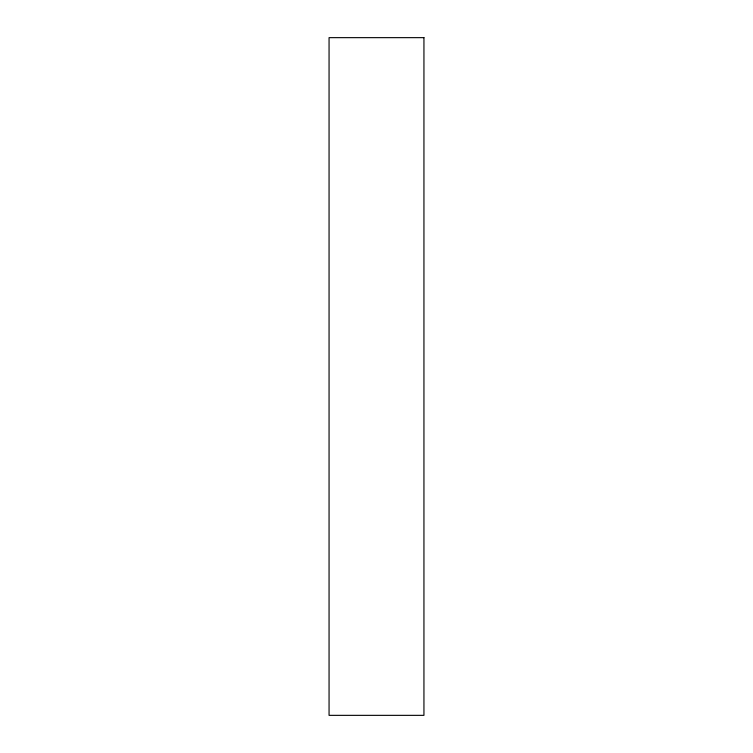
<?xml version="1.0" encoding="UTF-8"?>
<svg xmlns="http://www.w3.org/2000/svg" width="753" height="753" viewBox="0 0 753 753"><rect width="100%" height="100%" fill="white"/><g stroke="black" fill="none" stroke-linecap="round" stroke-linejoin="round"><path stroke-width="1.13" d="M423.939 37.65L329.061 37.65L329.061 715.35L423.939 715.35L423.939 37.65"/></g></svg>
